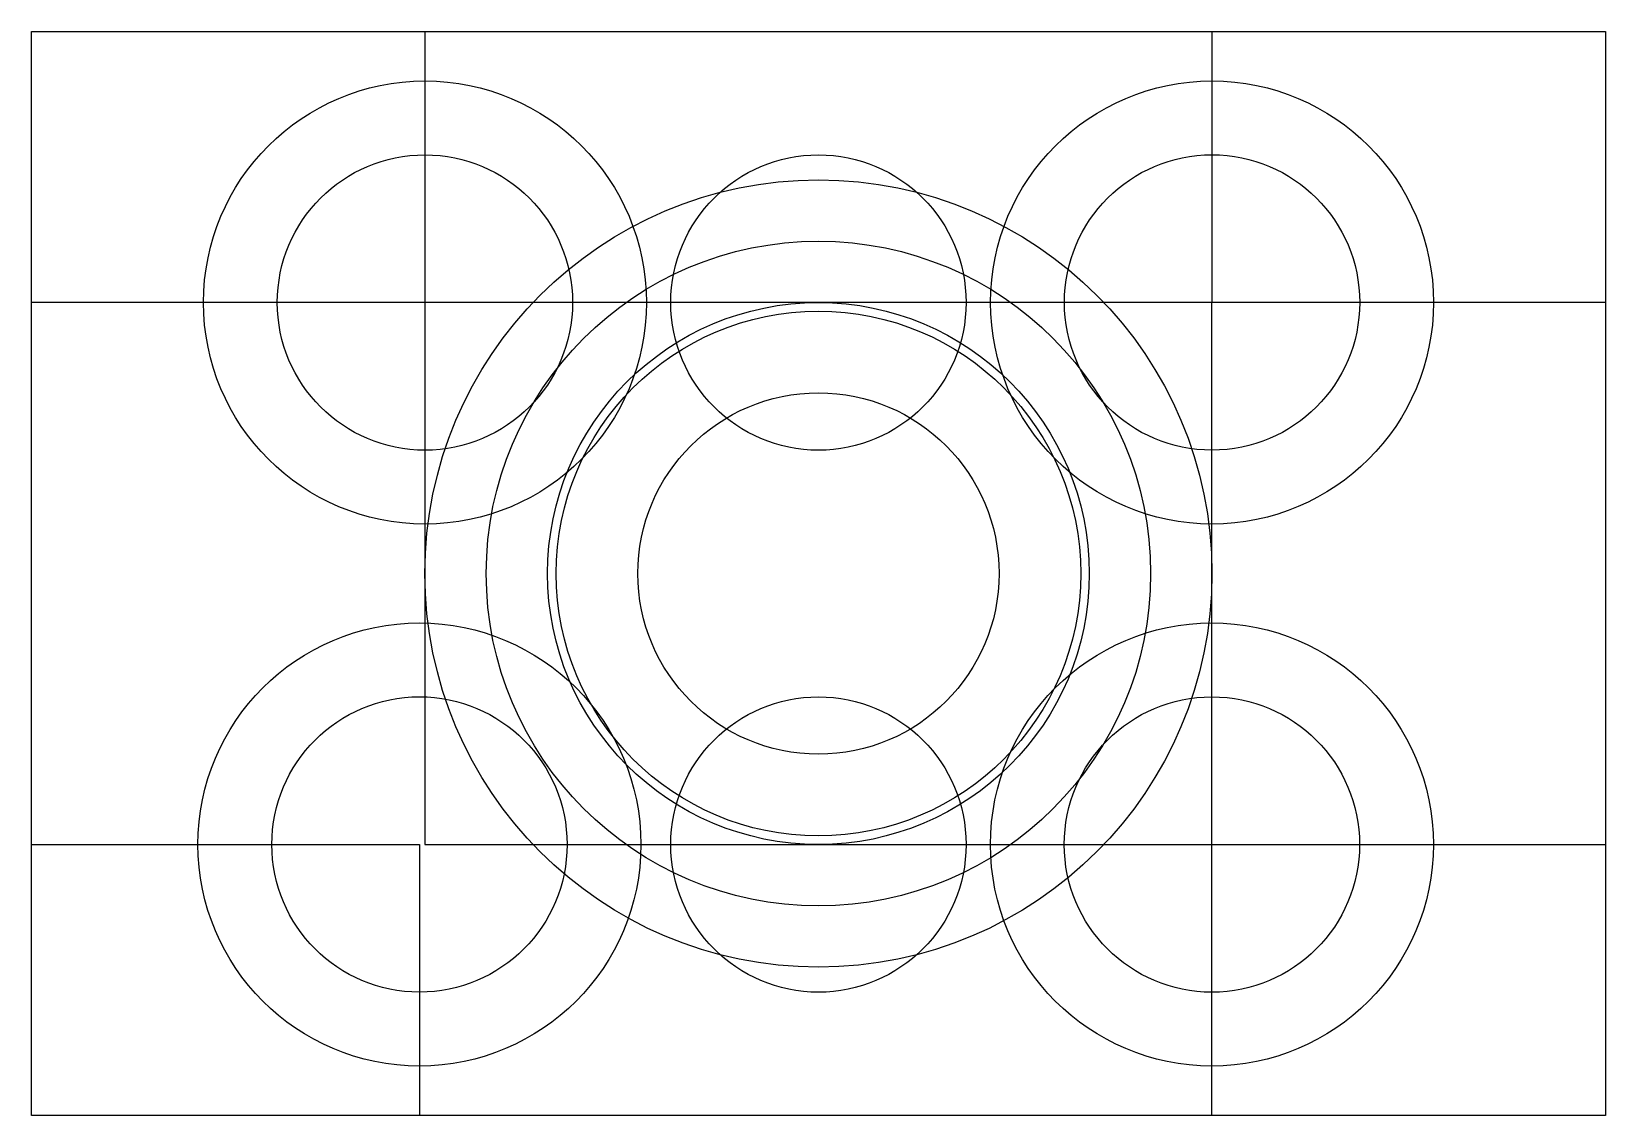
# Model space of a CAD drawing. Header units: inches. Extents: x 1.17 to 11.15, y 3.21 to 10.08.
import ezdxf

# ---------------------------------------------------------------- set-up
doc = ezdxf.new("R2010")
doc.units = ezdxf.units.IN
doc.header["$MEASUREMENT"] = 0

msp = doc.modelspace()

# ---------------------------------------------------------------- linework, layer by layer
at = {"ltscale": 10}
for points in [[(1.1658, 3.206), (1.1658, 10.0792), (11.1507, 10.0795), (11.1499, 3.206)], [(1.1658, 8.3609), (1.1658, 10.0792), (3.6618, 10.0792), (3.6618, 8.3609)], [(8.6546, 8.3612), (8.6546, 10.0795), (11.1507, 10.0795), (11.1507, 8.3612)], [(3.6618, 8.3609), (3.6618, 4.9243), (8.6539, 4.9243), (8.6539, 8.3609)], [(1.1666, 3.2062), (1.1666, 4.9245), (3.6268, 4.9245), (3.6268, 3.2062)], [(8.6539, 3.2059), (8.6539, 4.9243), (11.1499, 4.9243), (11.1499, 3.2059)]]:
    msp.add_lwpolyline(points, close=True, dxfattribs=at)
for centre, radius in [((3.6618, 8.3609, 0.1111), 1.4048), ((8.6546, 8.3612, 0.1111), 1.4048), ((3.6618, 8.3609, 0.1111), 0.9365), ((6.1578, 8.3609, 0.1111), 0.9365), ((8.6546, 8.3612, 0.1111), 0.9365), ((6.1578, 6.6426, 0.1111), 2.496), ((6.1578, 6.6426, 0.1111), 2.1072), ((6.1578, 6.6426, 0.1111), 1.7183), ((6.1578, 6.6426, 0.1111), 1.664), ((6.1578, 6.6426, 0.1111), 1.1456), ((3.6268, 4.9245, 0.1111), 1.4048), ((8.6539, 4.9243, 0.1111), 1.4048), ((3.6268, 4.9245, 0.1111), 0.9365), ((6.1578, 4.9243, 0.1111), 0.9365), ((8.6539, 4.9243, 0.1111), 0.9365)]:
    msp.add_circle(centre, radius, dxfattribs=at)

doc.saveas('drawing.dxf')
